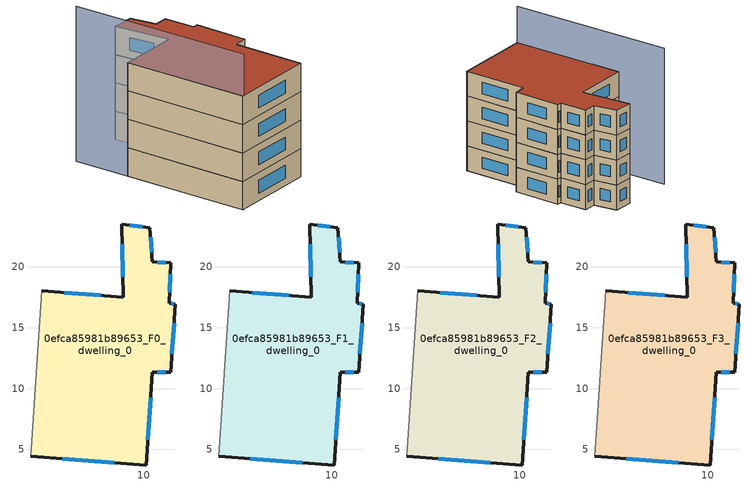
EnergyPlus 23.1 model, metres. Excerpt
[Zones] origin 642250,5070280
0efca85981b89653_F0_dwelling_0
 floor ground (EU_floor_Construction): 10.21,3.71 10.72,11.32 12.22,11.32 12.62,16.92 12.12,17.02 12.22,20.32 10.72,20.42 10.52,23.22 8.22,23.53 8.32,17.52 1.61,18.03 0.71,4.42 z0
 wall outside (EU_wall_Construction): 1.61,18.03 8.32,17.52 8.22,23.53 10.52,23.22 10.72,20.42 12.22,20.32 12.12,17.02 12.62,16.92 12.22,11.32 10.72,11.32 10.21,3.71 0.71,4.42 z0:3
 wall adiabatic (EU_wall_Construction): 0.71,4.42 1.61,18.03 z0:3
 window (EU_Window_Construction): 11.13,20.4 11.81,20.35 / 12.19,19.41 12.15,17.93 / 12.26,16.99 12.48,16.95 / 12.51,15.38 12.33,12.86 / 11.8,11.32 11.13,11.32 / 10.58,9.22 10.35,5.8 / 7.6,3.91 3.32,4.22 / 3.46,17.89 6.47,17.66 / 8.29,19.17 8.25,21.87 / 8.85,23.44 9.89,23.31 / 10.58,22.45 10.66,21.19 z0.83:2.17
0efca85981b89653_F1_dwelling_0
 floor to 0efca85981b89653_F0_dwelling_0 (EU_floor_Construction): 10.21,3.71 10.72,11.32 12.22,11.32 12.62,16.92 12.12,17.02 12.22,20.32 10.72,20.42 10.52,23.22 8.22,23.53 8.32,17.52 1.61,18.03 0.71,4.42 z3
 wall outside (EU_wall_Construction): 1.61,18.03 8.32,17.52 8.22,23.53 10.52,23.22 10.72,20.42 12.22,20.32 12.12,17.02 12.62,16.92 12.22,11.32 10.72,11.32 10.21,3.71 0.71,4.42 z3:6
 wall adiabatic (EU_wall_Construction): 0.71,4.42 1.61,18.03 z3:6
 window (EU_Window_Construction): 11.13,20.4 11.81,20.35 / 12.19,19.41 12.15,17.93 / 12.26,16.99 12.48,16.95 / 12.51,15.38 12.33,12.86 / 11.8,11.32 11.13,11.32 / 10.58,9.22 10.35,5.8 / 7.6,3.91 3.32,4.22 / 3.46,17.89 6.47,17.66 / 8.29,19.17 8.25,21.87 / 8.85,23.44 9.89,23.31 / 10.58,22.45 10.66,21.19 z3.83:5.17
0efca85981b89653_F2_dwelling_0
 floor to 0efca85981b89653_F1_dwelling_0 (EU_floor_Construction): 10.21,3.71 10.72,11.32 12.22,11.32 12.62,16.92 12.12,17.02 12.22,20.32 10.72,20.42 10.52,23.22 8.22,23.53 8.32,17.52 1.61,18.03 0.71,4.42 z6
 wall outside (EU_wall_Construction): 1.61,18.03 8.32,17.52 8.22,23.53 10.52,23.22 10.72,20.42 12.22,20.32 12.12,17.02 12.62,16.92 12.22,11.32 10.72,11.32 10.21,3.71 0.71,4.42 z6:9
 wall adiabatic (EU_wall_Construction): 0.71,4.42 1.61,18.03 z6:9
 window (EU_Window_Construction): 11.13,20.4 11.81,20.35 / 12.19,19.41 12.15,17.93 / 12.26,16.99 12.48,16.95 / 12.51,15.38 12.33,12.86 / 11.8,11.32 11.13,11.32 / 10.58,9.22 10.35,5.8 / 7.6,3.91 3.32,4.22 / 3.46,17.89 6.47,17.66 / 8.29,19.17 8.25,21.87 / 8.85,23.44 9.89,23.31 / 10.58,22.45 10.66,21.19 z6.83:8.17
0efca85981b89653_F3_dwelling_0
 floor to 0efca85981b89653_F2_dwelling_0 (EU_floor_Construction): 10.21,3.71 10.72,11.32 12.22,11.32 12.62,16.92 12.12,17.02 12.22,20.32 10.72,20.42 10.52,23.22 8.22,23.53 8.32,17.52 1.61,18.03 0.71,4.42 z9
 wall outside (EU_wall_Construction): 1.61,18.03 8.32,17.52 8.22,23.53 10.52,23.22 10.72,20.42 12.22,20.32 12.12,17.02 12.62,16.92 12.22,11.32 10.72,11.32 10.21,3.71 0.71,4.42 z9:12
 wall adiabatic (EU_wall_Construction): 0.71,4.42 1.61,18.03 z9:12
 window (EU_Window_Construction): 11.13,20.4 11.81,20.35 / 12.19,19.41 12.15,17.93 / 12.26,16.99 12.48,16.95 / 12.51,15.38 12.33,12.86 / 11.8,11.32 11.13,11.32 / 10.58,9.22 10.35,5.8 / 7.6,3.91 3.32,4.22 / 3.46,17.89 6.47,17.66 / 8.29,19.17 8.25,21.87 / 8.85,23.44 9.89,23.31 / 10.58,22.45 10.66,21.19 z9.83:11.17
 roof outside (EU_roof_Construction): 10.52,23.22 10.72,20.42 12.22,20.32 12.12,17.02 12.62,16.92 12.22,11.32 10.72,11.32 10.21,3.71 0.71,4.42 1.61,18.03 8.32,17.52 8.22,23.53 z12
shading: 1.96,24.07 0.82,4.41 z0:16.4
[Building]
EU S2 Campaign: North Axis=0; Terrain=City; Solar Distribution=FullExterior
[Site:Location]
Lyon-Bron: Latitude=45.75; Longitude=5; Time Zone=1; Elevation=198
[SizingPeriod:WeatherFileDays]
AnnualSizingPeriod: Begin Month=1; Begin Day of Month=1; End Month=12; End Day of Month=31; Day of Week for Start Day=Monday; Use Weather File Daylight Saving Period=No; Use Weather File Rain and Snow Indicators=No
[MATERIAL]
EU_InternalMass_Material: Roughness=MediumRough; Thickness=0.1; Conductivity=1; Density=1800; Specific Heat=900; Thermal Absorptance=0.9; Solar Absorptance=0.7; Visible Absorptance=0.7
[MATERIAL:NOMASS] Roughness=MediumRough; Thermal Absorptance=0.9; Solar Absorptance=0.7; Visible Absorptance=0.7
Name | Thermal Resistance
EU_wall_NoMass | 0.87146
EU_roof_NoMass | 0.842276
EU_floor_NoMass | 0.496999
[WINDOWMATERIAL:SIMPLEGLAZINGSYSTEM]
EU_Window_SimpleGlazing: UFactor=2.2525; Solar Heat Gain Coefficient=0.76; Visible Transmittance=0.76
[CONSTRUCTION]
EU_wall_Construction: EU_wall_NoMass
EU_roof_Construction: EU_roof_NoMass
EU_floor_Construction: EU_floor_NoMass
EU_InternalMass_Construction: EU_InternalMass_Material
EU_Window_Construction: EU_Window_SimpleGlazing
[ZONE] Type=1; Multiplier=1; Ceiling Height=autocalculate; Floor Area=autocalculate; Part of Total Floor Area=Yes
Name | Volume
0efca85981b89653_F0_dwelling_0 | 472.693
0efca85981b89653_F1_dwelling_0; 0efca85981b89653_F2_dwelling_0 | 472.695
0efca85981b89653_F3_dwelling_0 | 945.39
[INTERNALMASS] Construction=EU_InternalMass_Construction; Surface Area=157.565
Name | Zone or ZoneList
0efca85981b89653_F0_dwelling_0_EU_InternalMass | 0efca85981b89653_F0_dwelling_0
0efca85981b89653_F1_dwelling_0_EU_InternalMass | 0efca85981b89653_F1_dwelling_0
0efca85981b89653_F2_dwelling_0_EU_InternalMass | 0efca85981b89653_F2_dwelling_0
0efca85981b89653_F3_dwelling_0_EU_InternalMass | 0efca85981b89653_F3_dwelling_0
[OTHEREQUIPMENT] Fuel Type=Electricity; Design Level Calculation Method=Watts/Area; Power per Zone Floor Area=1; Fraction Latent=0; Fraction Radiant=0; Fraction Lost=0; Carbon Dioxide Generation Rate=0; EndUse Subcategory=EU_Step8_InternalGains
Name | Zone or ZoneList or Space or SpaceList | Schedule
EU_Step8_InternalGain_0efca85981b89653_F0_dwelling_0_f000 | 0efca85981b89653_F0_dwelling_0 | EU_Step8_GainSchedule_0efca85981b89653_F0_dwelling_0_f000
EU_Step8_InternalGain_0efca85981b89653_F1_dwelling_0_f000 | 0efca85981b89653_F1_dwelling_0 | EU_Step8_GainSchedule_0efca85981b89653_F1_dwelling_0_f000
EU_Step8_InternalGain_0efca85981b89653_F2_dwelling_0_f000 | 0efca85981b89653_F2_dwelling_0 | EU_Step8_GainSchedule_0efca85981b89653_F2_dwelling_0_f000
EU_Step8_InternalGain_0efca85981b89653_F3_dwelling_0_f000 | 0efca85981b89653_F3_dwelling_0 | EU_Step8_GainSchedule_0efca85981b89653_F3_dwelling_0_f000
[ZONEVENTILATION:DESIGNFLOWRATE] Schedule=EU_AlwaysOn; Design Flow Rate Calculation Method=AirChanges/Hour; Air Changes per Hour=0.425; Ventilation Type=Natural; Fan Pressure Rise=0; Fan Total Efficiency=1; Constant Term Coefficient=1; Temperature Term Coefficient=0; Velocity Term Coefficient=0; Velocity Squared Term Coefficient=0; Minimum Indoor Temperature=-100; Maximum Indoor Temperature=100; Delta Temperature=-100; Minimum Outdoor Temperature=-100; Maximum Outdoor Temperature=100; Maximum Wind Speed=40
Name | Zone or ZoneList or Space or SpaceList
EU_ConstantAir_0efca85981b89653_F0_dwelling_0 | 0efca85981b89653_F0_dwelling_0
EU_ConstantAir_0efca85981b89653_F1_dwelling_0 | 0efca85981b89653_F1_dwelling_0
EU_ConstantAir_0efca85981b89653_F2_dwelling_0 | 0efca85981b89653_F2_dwelling_0
EU_ConstantAir_0efca85981b89653_F3_dwelling_0 | 0efca85981b89653_F3_dwelling_0
[HVACTEMPLATE:THERMOSTAT] Constant Heating Setpoint=20; Constant Cooling Setpoint=50
EU_HeatOnly_0efca85981b89653_F0_dwelling_0; EU_HeatOnly_0efca85981b89653_F1_dwelling_0; EU_HeatOnly_0efca85981b89653_F2_dwelling_0; EU_HeatOnly_0efca85981b89653_F3_dwelling_0
[HVACTEMPLATE:ZONE:IDEALLOADSAIRSYSTEM] System Availability Schedule=EU_AlwaysOn; Maximum Heating Supply Air Temperature=50; Minimum Cooling Supply Air Temperature=13; Maximum Heating Supply Air Humidity Ratio=0.0156; Minimum Cooling Supply Air Humidity Ratio=0.0077; Heating Limit=NoLimit; Cooling Limit=NoLimit; Heating Availability Schedule=EU_AlwaysOn; Cooling Availability Schedule=EU_CoolingOff; Dehumidification Control Type=ConstantSensibleHeatRatio; Cooling Sensible Heat Ratio=0.7; Dehumidification Setpoint=60; Humidification Control Type=None; Humidification Setpoint=30; Outdoor Air Method=None; Outdoor Air Flow Rate per Person=0.00944; Outdoor Air Flow Rate per Zone Floor Area=0; Outdoor Air Flow Rate per Zone=0; Demand Controlled Ventilation Type=None; Outdoor Air Economizer Type=NoEconomizer; Heat Recovery Type=None; Sensible Heat Recovery Effectiveness=0.7; Latent Heat Recovery Effectiveness=0.65
Name | Template Thermostat
0efca85981b89653_F0_dwelling_0 | EU_HeatOnly_0efca85981b89653_F0_dwelling_0
0efca85981b89653_F1_dwelling_0 | EU_HeatOnly_0efca85981b89653_F1_dwelling_0
0efca85981b89653_F2_dwelling_0 | EU_HeatOnly_0efca85981b89653_F2_dwelling_0
0efca85981b89653_F3_dwelling_0 | EU_HeatOnly_0efca85981b89653_F3_dwelling_0
[SIZING:ZONE] Zone Cooling Design Supply Air Temperature Input Method=SupplyAirTemperature; Zone Cooling Design Supply Air Temperature=13; Zone Heating Design Supply Air Temperature Input Method=SupplyAirTemperature; Zone Heating Design Supply Air Temperature=50; Zone Cooling Design Supply Air Humidity Ratio=0.008; Zone Heating Design Supply Air Humidity Ratio=0.008; Cooling Design Air Flow Method=DesignDay; Cooling Design Air Flow Rate=0; Cooling Minimum Air Flow per Zone Floor Area=0.000762; Cooling Minimum Air Flow=0; Cooling Minimum Air Flow Fraction=0.2; Heating Design Air Flow Method=DesignDay; Heating Design Air Flow Rate=0; Heating Maximum Air Flow per Zone Floor Area=0.002032; Heating Maximum Air Flow=0.141576; Heating Maximum Air Flow Fraction=0.3; Account for Dedicated Outdoor Air System=No; Dedicated Outdoor Air System Control Strategy=NeutralSupplyAir; Dedicated Outdoor Air Low Setpoint Temperature for Design=autosize; Dedicated Outdoor Air High Setpoint Temperature for Design=autosize; Zone Load Sizing Method=Sensible Load Only No Latent Load; Zone Latent Cooling Design Supply Air Humidity Ratio Input Method=HumidityRatioDifference; Zone Cooling Design Supply Air Humidity Ratio Difference=0.005; Zone Latent Heating Design Supply Air Humidity Ratio Input Method=HumidityRatioDifference; Zone Humidification Design Supply Air Humidity Ratio Difference=0.005
0efca85981b89653_F0_dwelling_0; 0efca85981b89653_F1_dwelling_0; 0efca85981b89653_F2_dwelling_0; 0efca85981b89653_F3_dwelling_0
[SCHEDULE:CONSTANT]
Name | Hourly Value
EU_AlwaysOn | 1
EU_CoolingOff | 0
[SCHEDULE:FILE] Column Number=1; Rows to Skip at Top=0; Number of Hours of Data=8760; Column Separator=Comma; Interpolate to Timestep=No; Minutes per Item=60; Adjust Schedule for Daylight Savings=Yes
Name | File
EU_Step8_GainSchedule_0efca85981b89653_F0_dwelling_0_f000 | ../../schedules/0efca85981b89653/0efca85981b89653_F0_dwelling_0_f000_gain.csv
EU_Step8_GainSchedule_0efca85981b89653_F1_dwelling_0_f000 | ../../schedules/0efca85981b89653/0efca85981b89653_F1_dwelling_0_f000_gain.csv
EU_Step8_GainSchedule_0efca85981b89653_F2_dwelling_0_f000 | ../../schedules/0efca85981b89653/0efca85981b89653_F2_dwelling_0_f000_gain.csv
EU_Step8_GainSchedule_0efca85981b89653_F3_dwelling_0_f000 | ../../schedules/0efca85981b89653/0efca85981b89653_F3_dwelling_0_f000_gain.csv
